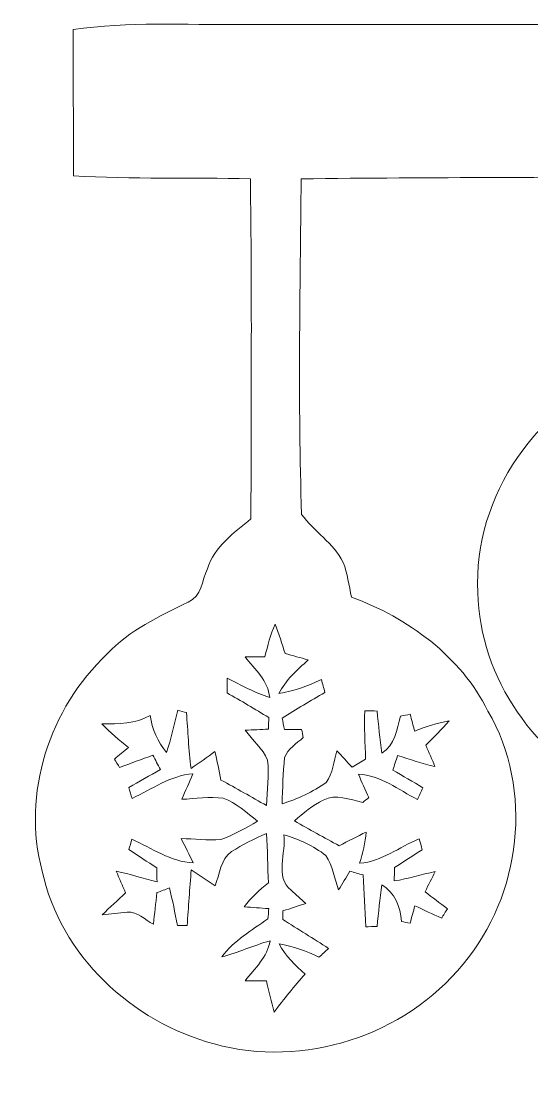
# Model space of a CAD drawing. Header units: centimetres. Extents: x -13.9 to 13.9, y -16.3 to 16.2.
# Drawn here: x -13.89 to -8.73, y -5.76 to 5.13 of the extents above; entities that cross this region are included whole.
import ezdxf

# ---------------------------------------------------------------- set-up
doc = ezdxf.new("R2010")
doc.units = ezdxf.units.CM
doc.header["$MEASUREMENT"] = 0
doc.layers.add('Layer 1', color=7, linetype='Continuous')

msp = doc.modelspace()

# ---------------------------------------------------------------- linework, layer by layer
at = {"layer": 'Layer 1', "color": 251, "lineweight": 9}
for points, knots in [([(-13.36414, 5.04607), (-12.80252, 5.12721), (-12.23314, 5.09158), (-11.66799, 5.09652), (-11.66799, 5.09652), (-3.43627, 5.0944), (4.79546, 5.09687), (13.02717, 5.09546), (13.02717, 5.09546), (13.15805, 5.09616), (13.2914, 5.08205), (13.41981, 5.05207), (13.41981, 5.05207), (13.41558, 4.57582), (13.41452, 4.09957), (13.40994, 3.62296), (13.40994, 3.62296), (13.38454, 3.59792), (13.35984, 3.57287), (13.33515, 3.54782), (13.33515, 3.54782), (12.71849, 3.54077), (12.10219, 3.54923), (11.48589, 3.53547), (11.48589, 3.53547), (11.47566, 3.10579), (11.45096, 2.67434), (11.48483, 2.24537), (11.48483, 2.24537), (11.61006, 2.07145), (11.8175, 1.9642), (11.91486, 1.76665), (11.91486, 1.76665), (11.95543, 1.66152), (11.96461, 1.54828), (11.98754, 1.43751), (11.98754, 1.43751), (12.62077, 1.21279), (13.18486, 0.74747), (13.45474, 0.12447), (13.45474, 0.12447), (13.76307, -0.58885), (13.69957, -1.46691), (13.23743, -2.10015), (13.23743, -2.10015), (12.6684, -2.97963), (11.47848, -3.38073), (10.48858, -3.04842), (10.48858, -3.04842), (9.55866, -2.78983), (8.83406, -1.90506), (8.79807, -0.93598), (8.79807, -0.93598), (8.70106, 0.11212), (9.46235, 1.11366), (10.44237, 1.43151), (10.44237, 1.43151), (10.48223, 1.61037), (10.5094, 1.80616), (10.63005, 1.95221), (10.63005, 1.95221), (10.72565, 2.0464), (10.83325, 2.12824), (10.93732, 2.21326), (10.93732, 2.21326), (10.94085, 2.60661), (10.95778, 2.99996), (10.95813, 3.39331), (10.95813, 3.39331), (10.96554, 3.49949), (10.86888, 3.62684), (10.73518, 3.54324), (10.73518, 3.54324), (9.48881, 3.53301), (8.24032, 3.57216), (6.99467, 3.52207), (6.99467, 3.52207), (6.99538, 2.29864), (6.98868, 1.07556), (6.9982, -0.14788), (6.9982, -0.14788), (7.10015, -0.22443), (7.2074, -0.29534), (7.3023, -0.38248), (7.3023, -0.38248), (7.43635, -0.53311), (7.45434, -0.74689), (7.54148, -0.92117), (7.54148, -0.92117), (7.65013, -1.00866), (7.78841, -1.04958), (7.90872, -1.11943), (7.90872, -1.11943), (8.83229, -1.56781), (9.36746, -2.69211), (9.11874, -3.69153), (9.11874, -3.69153), (8.966, -4.34911), (8.51479, -4.93472), (7.91013, -5.23846), (7.91013, -5.23846), (6.98374, -5.76023), (5.73032, -5.5722), (4.99266, -4.80842), (4.99266, -4.80842), (4.24724, -4.08241), (4.08637, -2.83181), (4.66634, -1.95974), (4.66634, -1.95974), (4.92634, -1.50078), (5.37048, -1.19245), (5.84568, -0.98749), (5.84568, -0.98749), (6.0263, -0.92293), (5.99843, -0.69327), (6.08945, -0.55322), (6.08945, -0.55322), (6.16, -0.37824), (6.33992, -0.29111), (6.4514, -0.14823), (6.4514, -0.14823), (6.51772, -0.01171), (6.47468, 0.15022), (6.48844, 0.29415), (6.48844, 0.29415), (6.46974, 1.37365), (6.52689, 2.45315), (6.49055, 3.5323), (6.49055, 3.5323), (5.08015, 3.55629), (3.66904, 3.53971), (2.25828, 3.54182), (2.25828, 3.54182), (2.26216, 3.13401), (2.26745, 2.72585), (2.24452, 2.31804), (2.24452, 2.31804), (2.37646, 2.20691), (2.53203, 2.11272), (2.62623, 1.96279), (2.62623, 1.96279), (2.70913, 1.83509), (2.71301, 1.67775), (2.74264, 1.53205), (2.74264, 1.53205), (3.26758, 1.30486), (3.76429, 0.97678), (4.08002, 0.48818), (4.08002, 0.48818), (4.57497, -0.29851), (4.54675, -1.4013), (3.95726, -2.1319), (3.95726, -2.1319), (3.38999, -2.95599), (2.2671, -3.26749), (1.32412, -3.01173), (1.32412, -3.01173), (0.83094, -2.86074), (0.37092, -2.5697), (0.06188, -2.15271), (0.06188, -2.15271), (-0.52302, -1.43552), (-0.59146, -0.34438), (-0.09404, 0.43703), (-0.09404, 0.43703), (0.06929, 0.72172), (0.3053, 0.95596), (0.56353, 1.15493), (0.56353, 1.15493), (0.76003, 1.31297), (1.00662, 1.38741), (1.22111, 1.51512), (1.22111, 1.51512), (1.27932, 1.85061), (1.47229, 2.14094), (1.76368, 2.32157), (1.76368, 2.32157), (1.74957, 2.72444), (1.73017, 3.12872), (1.7598, 3.53124), (1.7598, 3.53124), (0.43936, 3.55347), (-0.8818, 3.54853), (-2.20224, 3.53406), (-2.20224, 3.53406), (-2.21318, 2.34238), (-2.23364, 1.14823), (-2.19872, -0.04275), (-2.19872, -0.04275), (-2.07277, -0.18492), (-1.92567, -0.3098), (-1.81736, -0.4682), (-1.81736, -0.4682), (-1.75916, -0.57968), (-1.76198, -0.71091), (-1.73764, -0.83262), (-1.73764, -0.83262), (-1.36052, -1.00231), (-0.98551, -1.19669), (-0.70188, -1.50643), (-0.70188, -1.50643), (-0.24221, -1.9481), (-0.02666, -2.59651), (-0.03301, -3.22481), (-0.03301, -3.22481), (-0.08522, -4.18049), (-0.77244, -5.05678), (-1.68437, -5.34607), (-1.68437, -5.34607), (-2.45836, -5.58737), (-3.36466, -5.46707), (-3.99895, -4.94319), (-3.99895, -4.94319), (-4.74931, -4.37029), (-5.09503, -3.31582), (-4.792, -2.41448), (-4.792, -2.41448), (-4.64594, -1.99538), (-4.38912, -1.6112), (-4.05363, -1.31981), (-4.05363, -1.31981), (-3.80669, -1.12931), (-3.52517, -0.99243), (-3.2426, -0.86366), (-3.2426, -0.86366), (-3.20132, -0.70139), (-3.17874, -0.52606), (-3.07784, -0.38671), (-3.07784, -0.38671), (-2.97237, -0.26606), (-2.83971, -0.17434), (-2.71518, -0.07485), (-2.71518, -0.07485), (-2.70284, 1.12741), (-2.70108, 2.33003), (-2.71555, 3.5323), (-2.71555, 3.5323), (-4.00283, 3.55241), (-5.29081, 3.54782), (-6.57776, 3.53583), (-6.57776, 3.53583), (-6.58728, 3.18129), (-6.58763, 2.82639), (-6.58093, 2.4715), (-6.58093, 2.4715), (-6.43312, 2.35438), (-6.24861, 2.24713), (-6.19817, 2.04852), (-6.19817, 2.04852), (-6.14419, 1.92928), (-6.12126, 1.79346), (-6.05282, 1.68022), (-6.05282, 1.68022), (-5.62878, 1.45903), (-5.17088, 1.23431), (-4.8943, 0.82755), (-4.8943, 0.82755), (-4.23849, 0.01193), (-4.25613, -1.2616), (-4.94369, -2.05288), (-4.94369, -2.05288), (-5.62878, -2.90201), (-6.91678, -3.19729), (-7.89185, -2.6974), (-7.89185, -2.6974), (-8.67713, -2.3344), (-9.2497, -1.52794), (-9.2691, -0.65482), (-9.2691, -0.65482), (-9.31813, 0.32238), (-8.65526, 1.26076), (-7.75004, 1.60296), (-7.75004, 1.60296), (-7.568, 1.66293), (-7.5867, 1.88553), (-7.50203, 2.02735), (-7.50203, 2.02735), (-7.42019, 2.22173), (-7.2558, 2.35402), (-7.08928, 2.47185), (-7.08928, 2.47185), (-7.08258, 2.82569), (-7.08293, 3.17917), (-7.09175, 3.5323), (-7.09175, 3.5323), (-8.41326, 3.55206), (-9.73547, 3.54923), (-11.05698, 3.53406), (-11.05698, 3.53406), (-11.0665, 2.40165), (-11.0912, 1.26606), (-11.05168, 0.13434), (-11.05168, 0.13434), (-10.92539, -0.03781), (-10.72925, -0.15599), (-10.63082, -0.35108), (-10.63082, -0.35108), (-10.58743, -0.46397), (-10.57367, -0.58426), (-10.54756, -0.70209), (-10.54756, -0.70209), (-9.9736, -0.91341), (-9.44443, -1.30005), (-9.16609, -1.85603), (-9.16609, -1.85603), (-8.70042, -2.65366), (-8.8306, -3.72081), (-9.41868, -4.42107), (-9.41868, -4.42107), (-10.0064, -5.14603), (-11.03616, -5.47836), (-11.93645, -5.22717), (-11.93645, -5.22717), (-12.7683, -5.00669), (-13.49326, -4.33112), (-13.67741, -3.47704), (-13.67741, -3.47704), (-13.88625, -2.69529), (-13.60333, -1.82781), (-13.01983, -1.27818), (-13.01983, -1.27818), (-12.7937, -1.03829), (-12.49313, -0.89471), (-12.20068, -0.75324), (-12.20068, -0.75324), (-12.0638, -0.69892), (-12.06169, -0.53276), (-12.00383, -0.41634), (-12.00383, -0.41634), (-11.93469, -0.19127), (-11.73925, -0.05051), (-11.56427, 0.08989), (-11.56427, 0.08989), (-11.56427, 1.23748), (-11.55298, 2.38507), (-11.57062, 3.5323), (-11.57062, 3.5323), (-12.16681, 3.55311), (-12.76442, 3.52595), (-13.36026, 3.56476), (-13.36026, 3.56476), (-13.36203, 4.05864), (-13.36167, 4.55253), (-13.36414, 5.04607), (-13.36414, 5.04607), (-13.36414, 5.04607), (-13.36414, 5.04607), (-13.36414, 5.04607)], [0, 0, 0, 0, 0.01136364, 0.01136364, 0.01136364, 0.01136364, 0.02272727, 0.02272727, 0.02272727, 0.02272727, 0.03409091, 0.03409091, 0.03409091, 0.03409091, 0.04545455, 0.04545455, 0.04545455, 0.04545455, 0.05681818, 0.05681818, 0.05681818, 0.05681818, 0.06818182, 0.06818182, 0.06818182, 0.06818182, 0.07954545, 0.07954545, 0.07954545, 0.07954545, 0.09090909, 0.09090909, 0.09090909, 0.09090909, 0.10227273, 0.10227273, 0.10227273, 0.10227273, 0.11363636, 0.11363636, 0.11363636, 0.11363636, 0.125, 0.125, 0.125, 0.125, 0.13636364, 0.13636364, 0.13636364, 0.13636364, 0.14772727, 0.14772727, 0.14772727, 0.14772727, 0.15909091, 0.15909091, 0.15909091, 0.15909091, 0.17045455, 0.17045455, 0.17045455, 0.17045455, 0.18181818, 0.18181818, 0.18181818, 0.18181818, 0.19318182, 0.19318182, 0.19318182, 0.19318182, 0.20454545, 0.20454545, 0.20454545, 0.20454545, 0.21590909, 0.21590909, 0.21590909, 0.21590909, 0.22727273, 0.22727273, 0.22727273, 0.22727273, 0.23863636, 0.23863636, 0.23863636, 0.23863636, 0.25, 0.25, 0.25, 0.25, 0.26136364, 0.26136364, 0.26136364, 0.26136364, 0.27272727, 0.27272727, 0.27272727, 0.27272727, 0.28409091, 0.28409091, 0.28409091, 0.28409091, 0.29545455, 0.29545455, 0.29545455, 0.29545455, 0.30681818, 0.30681818, 0.30681818, 0.30681818, 0.31818182, 0.31818182, 0.31818182, 0.31818182, 0.32954545, 0.32954545, 0.32954545, 0.32954545, 0.34090909, 0.34090909, 0.34090909, 0.34090909, 0.35227273, 0.35227273, 0.35227273, 0.35227273, 0.36363636, 0.36363636, 0.36363636, 0.36363636, 0.375, 0.375, 0.375, 0.375, 0.38636364, 0.38636364, 0.38636364, 0.38636364, 0.39772727, 0.39772727, 0.39772727, 0.39772727, 0.40909091, 0.40909091, 0.40909091, 0.40909091, 0.42045455, 0.42045455, 0.42045455, 0.42045455, 0.43181818, 0.43181818, 0.43181818, 0.43181818, 0.44318182, 0.44318182, 0.44318182, 0.44318182, 0.45454545, 0.45454545, 0.45454545, 0.45454545, 0.46590909, 0.46590909, 0.46590909, 0.46590909, 0.47727273, 0.47727273, 0.47727273, 0.47727273, 0.48863636, 0.48863636, 0.48863636, 0.48863636, 0.5, 0.5, 0.5, 0.5, 0.51136364, 0.51136364, 0.51136364, 0.51136364, 0.52272727, 0.52272727, 0.52272727, 0.52272727, 0.53409091, 0.53409091, 0.53409091, 0.53409091, 0.54545455, 0.54545455, 0.54545455, 0.54545455, 0.55681818, 0.55681818, 0.55681818, 0.55681818, 0.56818182, 0.56818182, 0.56818182, 0.56818182, 0.57954545, 0.57954545, 0.57954545, 0.57954545, 0.59090909, 0.59090909, 0.59090909, 0.59090909, 0.60227273, 0.60227273, 0.60227273, 0.60227273, 0.61363636, 0.61363636, 0.61363636, 0.61363636, 0.625, 0.625, 0.625, 0.625, 0.63636364, 0.63636364, 0.63636364, 0.63636364, 0.64772727, 0.64772727, 0.64772727, 0.64772727, 0.65909091, 0.65909091, 0.65909091, 0.65909091, 0.67045455, 0.67045455, 0.67045455, 0.67045455, 0.68181818, 0.68181818, 0.68181818, 0.68181818, 0.69318182, 0.69318182, 0.69318182, 0.69318182, 0.70454545, 0.70454545, 0.70454545, 0.70454545, 0.71590909, 0.71590909, 0.71590909, 0.71590909, 0.72727273, 0.72727273, 0.72727273, 0.72727273, 0.73863636, 0.73863636, 0.73863636, 0.73863636, 0.75, 0.75, 0.75, 0.75, 0.76136364, 0.76136364, 0.76136364, 0.76136364, 0.77272727, 0.77272727, 0.77272727, 0.77272727, 0.78409091, 0.78409091, 0.78409091, 0.78409091, 0.79545455, 0.79545455, 0.79545455, 0.79545455, 0.80681818, 0.80681818, 0.80681818, 0.80681818, 0.81818182, 0.81818182, 0.81818182, 0.81818182, 0.82954545, 0.82954545, 0.82954545, 0.82954545, 0.84090909, 0.84090909, 0.84090909, 0.84090909, 0.85227273, 0.85227273, 0.85227273, 0.85227273, 0.86363636, 0.86363636, 0.86363636, 0.86363636, 0.875, 0.875, 0.875, 0.875, 0.88636364, 0.88636364, 0.88636364, 0.88636364, 0.89772727, 0.89772727, 0.89772727, 0.89772727, 0.90909091, 0.90909091, 0.90909091, 0.90909091, 0.92045455, 0.92045455, 0.92045455, 0.92045455, 0.93181818, 0.93181818, 0.93181818, 0.93181818, 0.94318182, 0.94318182, 0.94318182, 0.94318182, 0.95454545, 0.95454545, 0.95454545, 0.95454545, 0.96590909, 0.96590909, 0.96590909, 0.96590909, 0.97727273, 0.97727273, 0.97727273, 0.97727273, 1, 1, 1, 1]), ([(-11.42457, -1.30605), (-11.49089, -1.30605), (-11.55721, -1.30569), (-11.62354, -1.30675), (-11.62354, -1.30675), (-11.52511, -1.43481), (-11.39, -1.54664), (-11.37448, -1.7188), (-11.37448, -1.7188), (-11.52582, -1.67294), (-11.66305, -1.59356), (-11.80381, -1.52301), (-11.80381, -1.52301), (-11.80486, -1.57239), (-11.80592, -1.62214), (-11.80663, -1.67223), (-11.80663, -1.67223), (-11.66481, -1.75372), (-11.52441, -1.83698), (-11.384, -1.92129), (-11.384, -1.92129), (-11.38471, -1.95093), (-11.38612, -2.00984), (-11.38718, -2.03947), (-11.38718, -2.03947), (-11.46549, -2.04371), (-11.54381, -2.04653), (-11.62213, -2.05076), (-11.62213, -2.05076), (-11.55016, -2.15413), (-11.44397, -2.23491), (-11.396, -2.3538), (-11.396, -2.3538), (-11.37659, -2.50584), (-11.4034, -2.66071), (-11.40658, -2.81417), (-11.40658, -2.81417), (-11.55968, -2.72668), (-11.71314, -2.63919), (-11.86801, -2.55488), (-11.86801, -2.55488), (-11.88812, -2.45787), (-11.90752, -2.36156), (-11.92869, -2.2656), (-11.92869, -2.2656), (-12.00877, -2.32346), (-12.0885, -2.38167), (-12.17034, -2.4367), (-12.17034, -2.4367), (-12.19539, -2.24938), (-12.20245, -2.05923), (-12.21691, -1.87155), (-12.21691, -1.87155), (-12.23843, -1.86591), (-12.28147, -1.85462), (-12.30299, -1.84897), (-12.30299, -1.84897), (-12.34003, -1.99149), (-12.37248, -2.13543), (-12.41799, -2.27584), (-12.41799, -2.27584), (-12.50689, -2.1686), (-12.56686, -2.03983), (-12.58415, -1.90012), (-12.58415, -1.90012), (-12.7302, -1.99008), (-12.90659, -1.98409), (-13.07204, -1.98726), (-13.07204, -1.98726), (-12.9902, -2.07475), (-12.89812, -2.15201), (-12.80323, -2.2254), (-12.80323, -2.2254), (-12.8512, -2.26454), (-12.89918, -2.30336), (-12.94681, -2.34286), (-12.94681, -2.34286), (-12.9334, -2.36369), (-12.90694, -2.40601), (-12.89354, -2.42682), (-12.89354, -2.42682), (-12.781, -2.38696), (-12.66988, -2.34322), (-12.55734, -2.3037), (-12.55734, -2.3037), (-12.53159, -2.35203), (-12.50583, -2.40036), (-12.47973, -2.44869), (-12.47973, -2.44869), (-12.58697, -2.50937), (-12.69457, -2.57005), (-12.80146, -2.63179), (-12.80146, -2.63179), (-12.793, -2.6593), (-12.77606, -2.71363), (-12.7676, -2.74115), (-12.7676, -2.74115), (-12.56651, -2.64872), (-12.37989, -2.50726), (-12.152, -2.49244), (-12.152, -2.49244), (-12.18798, -2.57887), (-12.22679, -2.66459), (-12.26559, -2.75032), (-12.26559, -2.75032), (-12.12554, -2.74503), (-11.98372, -2.71822), (-11.84438, -2.73974), (-11.84438, -2.73974), (-11.71279, -2.78771), (-11.60696, -2.88614), (-11.4983, -2.97186), (-11.4983, -2.97186), (-11.61754, -3.04207), (-11.7389, -3.11227), (-11.87048, -3.15672), (-11.87048, -3.15672), (-12.00418, -3.16836), (-12.13789, -3.15143), (-12.27159, -3.14684), (-12.27159, -3.14684), (-12.22961, -3.22904), (-12.18692, -3.31088), (-12.14918, -3.3952), (-12.14918, -3.3952), (-12.37636, -3.38109), (-12.56722, -3.24668), (-12.7683, -3.15496), (-12.7683, -3.15496), (-12.77606, -3.18141), (-12.79123, -3.23398), (-12.79899, -3.26008), (-12.79899, -3.26008), (-12.70515, -3.32147), (-12.61167, -3.38285), (-12.51783, -3.44494), (-12.51783, -3.44494), (-12.51677, -3.49221), (-12.51571, -3.53948), (-12.5143, -3.58746), (-12.5143, -3.58746), (-12.65259, -3.55148), (-12.78841, -3.50844), (-12.92776, -3.47916), (-12.92776, -3.47916), (-12.89671, -3.55218), (-12.8639, -3.62486), (-12.83251, -3.69823), (-12.83251, -3.69823), (-12.91259, -3.77091), (-12.99302, -3.84358), (-13.06887, -3.92119), (-13.06887, -3.92119), (-12.98491, -3.91272), (-12.90165, -3.89896), (-12.81734, -3.89367), (-12.81734, -3.89367), (-12.71327, -3.88309), (-12.63848, -3.97199), (-12.55205, -4.01503), (-12.55205, -4.01503), (-12.53864, -3.90884), (-12.52806, -3.80124), (-12.51571, -3.69506), (-12.51571, -3.69506), (-12.47408, -3.67954), (-12.4321, -3.66401), (-12.39048, -3.64849), (-12.39048, -3.64849), (-12.35731, -3.77408), (-12.33368, -3.90002), (-12.30828, -4.02809), (-12.30828, -4.02809), (-12.27582, -4.02809), (-12.24337, -4.02879), (-12.21091, -4.02914), (-12.21091, -4.02914), (-12.1961, -3.84111), (-12.18445, -3.65237), (-12.16858, -3.46505), (-12.16858, -3.46505), (-12.08673, -3.5162), (-12.00877, -3.57335), (-11.92834, -3.62733), (-11.92834, -3.62733), (-11.87965, -3.50879), (-11.8733, -3.35851), (-11.76147, -3.28019), (-11.76147, -3.28019), (-11.64929, -3.20928), (-11.5297, -3.15143), (-11.4087, -3.09745), (-11.4087, -3.09745), (-11.3967, -3.26361), (-11.39388, -3.42942), (-11.38859, -3.59663), (-11.38859, -3.59663), (-11.47819, -3.6686), (-11.56462, -3.74551), (-11.63165, -3.8397), (-11.63165, -3.8397), (-11.54981, -3.84605), (-11.46726, -3.85134), (-11.38506, -3.85769), (-11.38506, -3.85769), (-11.38682, -3.88309), (-11.39035, -3.93424), (-11.39211, -3.95999), (-11.39211, -3.95999), (-11.55545, -4.07712), (-11.7389, -4.18014), (-11.85849, -4.34699), (-11.85849, -4.34699), (-11.69374, -4.30007), (-11.53605, -4.23163), (-11.37165, -4.18295), (-11.37165, -4.18295), (-11.39635, -4.35052), (-11.52617, -4.462), (-11.62354, -4.589), (-11.62354, -4.589), (-11.55192, -4.58829), (-11.48031, -4.58759), (-11.4087, -4.58723), (-11.4087, -4.58723), (-11.38294, -4.69342), (-11.35825, -4.79996), (-11.33108, -4.90685), (-11.33108, -4.90685), (-11.23019, -4.77421), (-11.12824, -4.64157), (-11.01429, -4.52021), (-11.01429, -4.52021), (-11.11906, -4.43377), (-11.21502, -4.335), (-11.27993, -4.2147), (-11.27993, -4.2147), (-11.13953, -4.23869), (-11.00371, -4.28631), (-10.87671, -4.34981), (-10.87671, -4.34981), (-10.84389, -4.32018), (-10.81144, -4.29019), (-10.77862, -4.26056), (-10.77862, -4.26056), (-10.93245, -4.16109), (-11.08837, -4.06548), (-11.24289, -3.96777), (-11.24289, -3.96777), (-11.24218, -3.94588), (-11.24113, -3.90179), (-11.24077, -3.87991), (-11.24077, -3.87991), (-11.16351, -3.85522), (-11.08661, -3.83017), (-11.01006, -3.80442), (-11.01006, -3.80442), (-11.05909, -3.75891), (-11.10989, -3.71587), (-11.15822, -3.67036), (-11.15822, -3.67036), (-11.32756, -3.53737), (-11.20408, -3.28725), (-11.23301, -3.1098), (-11.23301, -3.1098), (-11.08026, -3.15319), (-10.9328, -3.22093), (-10.80686, -3.31935), (-10.80686, -3.31935), (-10.73806, -3.42448), (-10.72147, -3.55218), (-10.67809, -3.66789), (-10.67809, -3.66789), (-10.63893, -3.6051), (-10.60119, -3.5416), (-10.56344, -3.4781), (-10.56344, -3.4781), (-10.51899, -3.4908), (-10.47489, -3.5035), (-10.43044, -3.51691), (-10.43044, -3.51691), (-10.41633, -3.69118), (-10.41244, -3.8658), (-10.40292, -4.04078), (-10.40292, -4.04078), (-10.37434, -4.04008), (-10.31755, -4.03937), (-10.28898, -4.03867), (-10.28898, -4.03867), (-10.27275, -3.89755), (-10.2604, -3.75538), (-10.24099, -3.61498), (-10.24099, -3.61498), (-10.11118, -3.69647), (-10.05015, -3.83476), (-10.04133, -3.98823), (-10.04133, -3.98823), (-10.01239, -3.99386), (-9.98311, -3.99986), (-9.95383, -4.00587), (-9.95383, -4.00587), (-9.93832, -3.94624), (-9.92209, -3.88662), (-9.9055, -3.8277), (-9.9055, -3.8277), (-9.8159, -3.87074), (-9.7263, -3.91378), (-9.63457, -3.95294), (-9.63457, -3.95294), (-9.62011, -3.9293), (-9.59154, -3.88238), (-9.57707, -3.8591), (-9.57707, -3.8591), (-9.65257, -3.8016), (-9.72841, -3.7448), (-9.8025, -3.68589), (-9.8025, -3.68589), (-9.76828, -3.6178), (-9.733, -3.55042), (-9.70019, -3.48198), (-9.70019, -3.48198), (-9.83848, -3.51197), (-9.97395, -3.55536), (-10.114, -3.57688), (-10.114, -3.57688), (-10.11364, -3.54336), (-10.11294, -3.47563), (-10.11259, -3.44176), (-10.11259, -3.44176), (-10.01875, -3.38144), (-9.92491, -3.32147), (-9.83107, -3.26114), (-9.83107, -3.26114), (-9.83919, -3.23327), (-9.85506, -3.17753), (-9.86318, -3.14966), (-9.86318, -3.14966), (-10.06391, -3.23221), (-10.24171, -3.38214), (-10.46466, -3.39837), (-10.46466, -3.39837), (-10.43715, -3.29395), (-10.4054, -3.18988), (-10.39728, -3.08158), (-10.39728, -3.08158), (-10.49005, -3.12567), (-10.58108, -3.17295), (-10.67173, -3.22093), (-10.67173, -3.22093), (-10.82273, -3.13732), (-10.97513, -3.05688), (-11.12365, -2.96904), (-11.12365, -2.96904), (-11.03369, -2.88967), (-10.94055, -2.81135), (-10.83225, -2.75843), (-10.83225, -2.75843), (-10.70737, -2.68929), (-10.56203, -2.7542), (-10.43362, -2.78136), (-10.43362, -2.78136), (-10.41244, -2.76514), (-10.39128, -2.74891), (-10.37012, -2.73339), (-10.37012, -2.73339), (-10.40681, -2.65472), (-10.44313, -2.5764), (-10.47736, -2.49703), (-10.47736, -2.49703), (-10.25229, -2.50408), (-10.07308, -2.65613), (-9.8787, -2.75173), (-9.8787, -2.75173), (-9.86035, -2.71222), (-9.84236, -2.67271), (-9.82402, -2.63355), (-9.82402, -2.63355), (-9.92562, -2.57288), (-10.02686, -2.51431), (-10.12811, -2.45469), (-10.12811, -2.45469), (-10.11259, -2.4046), (-10.09671, -2.35487), (-10.08049, -2.30547), (-10.08049, -2.30547), (-9.95596, -2.34604), (-9.83178, -2.38979), (-9.70336, -2.41941), (-9.70336, -2.41941), (-9.73264, -2.34568), (-9.7644, -2.27336), (-9.79474, -2.20034), (-9.79474, -2.20034), (-9.71466, -2.12061), (-9.63387, -2.04159), (-9.56014, -1.95586), (-9.56014, -1.95586), (-9.67973, -1.97845), (-9.79544, -2.01513), (-9.90833, -2.06029), (-9.90833, -2.06029), (-9.9235, -2.00314), (-9.93832, -1.94599), (-9.95242, -1.88884), (-9.95242, -1.88884), (-9.98524, -1.89448), (-10.01769, -1.90048), (-10.05015, -1.90683), (-10.05015, -1.90683), (-10.08648, -2.04512), (-10.10871, -2.19893), (-10.23958, -2.28183), (-10.23958, -2.28183), (-10.2597, -2.14001), (-10.2724, -1.99784), (-10.28863, -1.85603), (-10.28863, -1.85603), (-10.32001, -1.85567), (-10.38246, -1.85497), (-10.41385, -1.85462), (-10.41385, -1.85462), (-10.41774, -2.01831), (-10.40998, -2.18164), (-10.40398, -2.34533), (-10.40398, -2.34533), (-10.44984, -2.37108), (-10.49535, -2.39754), (-10.54086, -2.42436), (-10.54086, -2.42436), (-10.59201, -2.36932), (-10.64281, -2.31393), (-10.69467, -2.25961), (-10.69467, -2.25961), (-10.72854, -2.36614), (-10.73524, -2.48645), (-10.80227, -2.57959), (-10.80227, -2.57959), (-10.93844, -2.67518), (-11.09049, -2.74679), (-11.24889, -2.79618), (-11.24889, -2.79618), (-11.24465, -2.63955), (-11.23936, -2.48221), (-11.22349, -2.32735), (-11.22349, -2.32735), (-11.19068, -2.23738), (-11.10284, -2.18623), (-11.0351, -2.12449), (-11.0351, -2.12449), (-11.03934, -2.10438), (-11.04745, -2.06452), (-11.05168, -2.04441), (-11.05168, -2.04441), (-11.10989, -2.04371), (-11.1681, -2.04407), (-11.22666, -2.04476), (-11.22666, -2.04476), (-11.23407, -2.00525), (-11.24148, -1.96574), (-11.24853, -1.92694), (-11.24853, -1.92694), (-11.10601, -1.83768), (-10.96101, -1.75231), (-10.81568, -1.668), (-10.81568, -1.668), (-10.82767, -1.62461), (-10.84002, -1.58157), (-10.85236, -1.53853), (-10.85236, -1.53853), (-10.9896, -1.60273), (-11.13282, -1.65494), (-11.28311, -1.68034), (-11.28311, -1.68034), (-11.21396, -1.54241), (-11.09825, -1.43975), (-10.98536, -1.3385), (-10.98536, -1.3385), (-11.06368, -1.31663), (-11.142, -1.29476), (-11.21996, -1.27359), (-11.21996, -1.27359), (-11.25206, -1.17376), (-11.27993, -1.07392), (-11.3198, -0.97761), (-11.3198, -0.97761), (-11.36777, -1.08274), (-11.39423, -1.19386), (-11.42457, -1.30605), (-11.42457, -1.30605), (-11.42457, -1.30605), (-11.42457, -1.30605), (-11.42457, -1.30605)], [0, 0, 0, 0, 0.00806452, 0.00806452, 0.00806452, 0.00806452, 0.01612903, 0.01612903, 0.01612903, 0.01612903, 0.02419355, 0.02419355, 0.02419355, 0.02419355, 0.03225806, 0.03225806, 0.03225806, 0.03225806, 0.04032258, 0.04032258, 0.04032258, 0.04032258, 0.0483871, 0.0483871, 0.0483871, 0.0483871, 0.05645161, 0.05645161, 0.05645161, 0.05645161, 0.06451613, 0.06451613, 0.06451613, 0.06451613, 0.07258065, 0.07258065, 0.07258065, 0.07258065, 0.08064516, 0.08064516, 0.08064516, 0.08064516, 0.08870968, 0.08870968, 0.08870968, 0.08870968, 0.09677419, 0.09677419, 0.09677419, 0.09677419, 0.10483871, 0.10483871, 0.10483871, 0.10483871, 0.11290323, 0.11290323, 0.11290323, 0.11290323, 0.12096774, 0.12096774, 0.12096774, 0.12096774, 0.12903226, 0.12903226, 0.12903226, 0.12903226, 0.13709677, 0.13709677, 0.13709677, 0.13709677, 0.14516129, 0.14516129, 0.14516129, 0.14516129, 0.15322581, 0.15322581, 0.15322581, 0.15322581, 0.16129032, 0.16129032, 0.16129032, 0.16129032, 0.16935484, 0.16935484, 0.16935484, 0.16935484, 0.17741935, 0.17741935, 0.17741935, 0.17741935, 0.18548387, 0.18548387, 0.18548387, 0.18548387, 0.19354839, 0.19354839, 0.19354839, 0.19354839, 0.2016129, 0.2016129, 0.2016129, 0.2016129, 0.20967742, 0.20967742, 0.20967742, 0.20967742, 0.21774194, 0.21774194, 0.21774194, 0.21774194, 0.22580645, 0.22580645, 0.22580645, 0.22580645, 0.23387097, 0.23387097, 0.23387097, 0.23387097, 0.24193548, 0.24193548, 0.24193548, 0.24193548, 0.25, 0.25, 0.25, 0.25, 0.25806452, 0.25806452, 0.25806452, 0.25806452, 0.26612903, 0.26612903, 0.26612903, 0.26612903, 0.27419355, 0.27419355, 0.27419355, 0.27419355, 0.28225806, 0.28225806, 0.28225806, 0.28225806, 0.29032258, 0.29032258, 0.29032258, 0.29032258, 0.2983871, 0.2983871, 0.2983871, 0.2983871, 0.30645161, 0.30645161, 0.30645161, 0.30645161, 0.31451613, 0.31451613, 0.31451613, 0.31451613, 0.32258065, 0.32258065, 0.32258065, 0.32258065, 0.33064516, 0.33064516, 0.33064516, 0.33064516, 0.33870968, 0.33870968, 0.33870968, 0.33870968, 0.34677419, 0.34677419, 0.34677419, 0.34677419, 0.35483871, 0.35483871, 0.35483871, 0.35483871, 0.36290323, 0.36290323, 0.36290323, 0.36290323, 0.37096774, 0.37096774, 0.37096774, 0.37096774, 0.37903226, 0.37903226, 0.37903226, 0.37903226, 0.38709677, 0.38709677, 0.38709677, 0.38709677, 0.39516129, 0.39516129, 0.39516129, 0.39516129, 0.40322581, 0.40322581, 0.40322581, 0.40322581, 0.41129032, 0.41129032, 0.41129032, 0.41129032, 0.41935484, 0.41935484, 0.41935484, 0.41935484, 0.42741935, 0.42741935, 0.42741935, 0.42741935, 0.43548387, 0.43548387, 0.43548387, 0.43548387, 0.44354839, 0.44354839, 0.44354839, 0.44354839, 0.4516129, 0.4516129, 0.4516129, 0.4516129, 0.45967742, 0.45967742, 0.45967742, 0.45967742, 0.46774194, 0.46774194, 0.46774194, 0.46774194, 0.47580645, 0.47580645, 0.47580645, 0.47580645, 0.48387097, 0.48387097, 0.48387097, 0.48387097, 0.49193548, 0.49193548, 0.49193548, 0.49193548, 0.5, 0.5, 0.5, 0.5, 0.50806452, 0.50806452, 0.50806452, 0.50806452, 0.51612903, 0.51612903, 0.51612903, 0.51612903, 0.52419355, 0.52419355, 0.52419355, 0.52419355, 0.53225806, 0.53225806, 0.53225806, 0.53225806, 0.54032258, 0.54032258, 0.54032258, 0.54032258, 0.5483871, 0.5483871, 0.5483871, 0.5483871, 0.55645161, 0.55645161, 0.55645161, 0.55645161, 0.56451613, 0.56451613, 0.56451613, 0.56451613, 0.57258065, 0.57258065, 0.57258065, 0.57258065, 0.58064516, 0.58064516, 0.58064516, 0.58064516, 0.58870968, 0.58870968, 0.58870968, 0.58870968, 0.59677419, 0.59677419, 0.59677419, 0.59677419, 0.60483871, 0.60483871, 0.60483871, 0.60483871, 0.61290323, 0.61290323, 0.61290323, 0.61290323, 0.62096774, 0.62096774, 0.62096774, 0.62096774, 0.62903226, 0.62903226, 0.62903226, 0.62903226, 0.63709677, 0.63709677, 0.63709677, 0.63709677, 0.64516129, 0.64516129, 0.64516129, 0.64516129, 0.65322581, 0.65322581, 0.65322581, 0.65322581, 0.66129032, 0.66129032, 0.66129032, 0.66129032, 0.66935484, 0.66935484, 0.66935484, 0.66935484, 0.67741935, 0.67741935, 0.67741935, 0.67741935, 0.68548387, 0.68548387, 0.68548387, 0.68548387, 0.69354839, 0.69354839, 0.69354839, 0.69354839, 0.7016129, 0.7016129, 0.7016129, 0.7016129, 0.70967742, 0.70967742, 0.70967742, 0.70967742, 0.71774194, 0.71774194, 0.71774194, 0.71774194, 0.72580645, 0.72580645, 0.72580645, 0.72580645, 0.73387097, 0.73387097, 0.73387097, 0.73387097, 0.74193548, 0.74193548, 0.74193548, 0.74193548, 0.75, 0.75, 0.75, 0.75, 0.75806452, 0.75806452, 0.75806452, 0.75806452, 0.76612903, 0.76612903, 0.76612903, 0.76612903, 0.77419355, 0.77419355, 0.77419355, 0.77419355, 0.78225806, 0.78225806, 0.78225806, 0.78225806, 0.79032258, 0.79032258, 0.79032258, 0.79032258, 0.7983871, 0.7983871, 0.7983871, 0.7983871, 0.80645161, 0.80645161, 0.80645161, 0.80645161, 0.81451613, 0.81451613, 0.81451613, 0.81451613, 0.82258065, 0.82258065, 0.82258065, 0.82258065, 0.83064516, 0.83064516, 0.83064516, 0.83064516, 0.83870968, 0.83870968, 0.83870968, 0.83870968, 0.84677419, 0.84677419, 0.84677419, 0.84677419, 0.85483871, 0.85483871, 0.85483871, 0.85483871, 0.86290323, 0.86290323, 0.86290323, 0.86290323, 0.87096774, 0.87096774, 0.87096774, 0.87096774, 0.87903226, 0.87903226, 0.87903226, 0.87903226, 0.88709677, 0.88709677, 0.88709677, 0.88709677, 0.89516129, 0.89516129, 0.89516129, 0.89516129, 0.90322581, 0.90322581, 0.90322581, 0.90322581, 0.91129032, 0.91129032, 0.91129032, 0.91129032, 0.91935484, 0.91935484, 0.91935484, 0.91935484, 0.92741935, 0.92741935, 0.92741935, 0.92741935, 0.93548387, 0.93548387, 0.93548387, 0.93548387, 0.94354839, 0.94354839, 0.94354839, 0.94354839, 0.9516129, 0.9516129, 0.9516129, 0.9516129, 0.95967742, 0.95967742, 0.95967742, 0.95967742, 0.96774194, 0.96774194, 0.96774194, 0.96774194, 0.97580645, 0.97580645, 0.97580645, 0.97580645, 0.98387097, 0.98387097, 0.98387097, 0.98387097, 1, 1, 1, 1])]:
    msp.add_open_spline(points, degree=3, knots=knots, dxfattribs=at)

doc.saveas('drawing.dxf')
